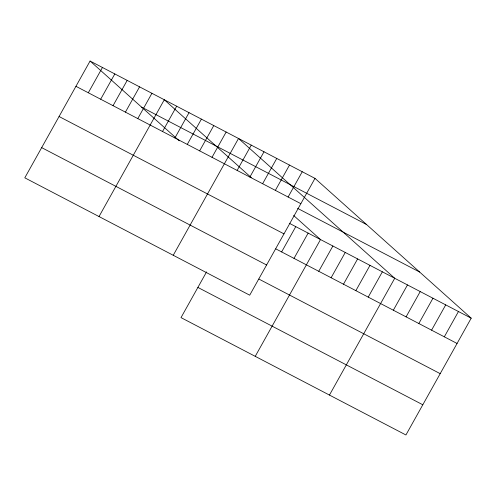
<?xml version="1.0" encoding="UTF-8"?>
<svg xmlns="http://www.w3.org/2000/svg" width="496" height="496" viewBox="0 0 496 496"><rect width="100%" height="100%" fill="white"/><g stroke="black" fill="none" stroke-linecap="round" stroke-linejoin="round"><path stroke-width="0.74" d="M90.074 61.027L24.8 177.822L249.711 295.182L314.991 178.386L90.074 61.027L179.248 140.827M88.313 92.771L102.443 67.481M100.682 99.225L114.818 73.935M113.051 105.679L127.187 80.389M125.42 112.133L139.556 86.843M137.795 118.587L151.925 93.298M99.02 216.554L164.294 99.752L251.255 177.574M162.533 131.496L176.669 106.212M174.902 137.956L189.038 112.666M187.271 144.41L201.407 119.121M199.646 150.865L213.776 125.575M212.015 157.319L226.145 132.029M173.24 255.279L238.52 138.483L394.729 278.275L329.456 395.07M237.131 170.419L251.261 145.136M249.872 177.072L264.008 151.782M206.584 271.864L181.009 317.614L405.926 434.973L471.2 318.178L314.991 178.386M262.62 183.725L276.756 158.435M275.367 190.371L289.497 165.081M288.108 197.024L302.244 171.734M281.635 251.925L295.771 226.635M294.004 258.385L308.14 233.095M255.235 356.345L320.509 239.549L293.657 215.518M318.742 271.293L332.878 246.004M331.117 277.748L345.247 252.458M343.486 284.202L357.616 258.912M355.855 290.656L369.991 265.366M368.224 297.11L382.36 271.82M393.34 310.217L407.476 284.927M406.088 316.863L420.217 291.574M418.829 323.516L432.965 298.226M431.576 330.169L445.712 304.879M444.323 336.815L458.453 311.525M141.627 107.161L366.538 224.514M75.944 86.316L300.855 203.676M297.606 208.363L419.653 272.044M289.255 223.243L471.2 318.178M59.067 116.51L283.979 233.87M275.776 248.868L457.064 343.468M41.676 147.628L266.588 264.982M258.9 279.068L440.188 373.662M197.885 287.42L422.803 404.773"/></g></svg>
